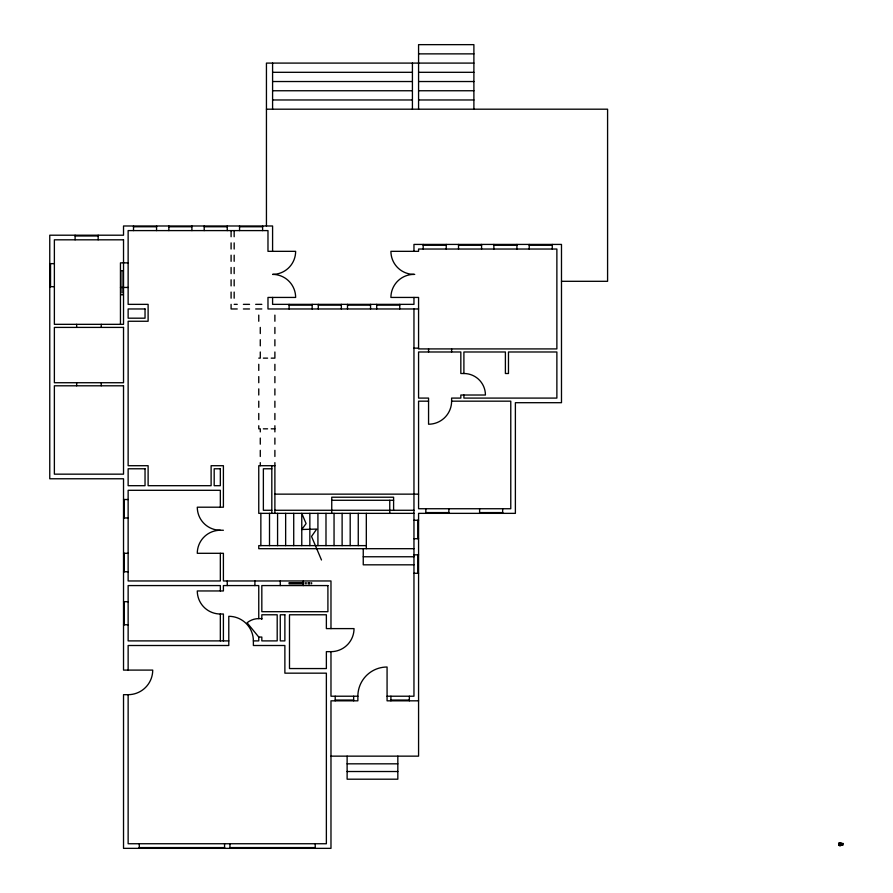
<?xml version="1.0" encoding="UTF-8"?>
<svg xmlns="http://www.w3.org/2000/svg" width="893" height="893" viewBox="0 0 893 893"><rect width="100%" height="100%" fill="white"/><g stroke="black" fill="none" stroke-linecap="round" stroke-linejoin="round"><path stroke-width="1.34" d="M841.206 844.811L841.128 843.472A1.339 1.339 0 0 0 839.007 843.293L838.873 844.923A1.339 1.339 0 0 0 841.005 845.102L838.84 844.845M841.373 844.901L841.295 843.36A1.54 1.54 0 0 0 838.639 843.494L838.717 845.035A1.54 1.54 0 0 0 841.373 844.901L843.238 844.845L841.463 844.655M418.571 53.87L473.893 53.87M473.893 63.09L266.438 63.09L266.438 225.985M272.588 72.311L412.421 72.311M418.571 72.311L473.893 72.311M272.588 81.531L412.421 81.531M418.571 81.531L473.893 81.531M272.588 90.751L412.421 90.751M418.571 90.751L473.893 90.751M272.588 99.971L412.421 99.971M418.571 99.971L473.893 99.971M266.438 109.192L607.586 109.192L607.586 281.306L561.485 281.306M133.515 226.755L156.565 226.755M168.855 226.755L191.906 226.755M204.196 226.755L227.246 226.755M239.547 226.755L262.598 226.755M75.112 235.975L98.163 235.975M423.182 245.195L446.232 245.195M458.522 245.195L481.573 245.195M493.874 245.195L516.924 245.195M529.214 245.195L552.265 245.195M128.134 262.866L120.455 262.866L120.455 324.326M49.762 263.636L54.373 263.636M413.961 274.385A23.051 23.051 0 0 1 390.911 251.335L418.571 251.335L418.571 249.035L556.875 249.035L556.875 348.917L418.571 348.917L418.571 297.436L390.911 297.436A23.051 23.051 0 0 1 413.961 274.385L414.732 274.385M49.762 286.686L54.373 286.686M120.455 287.446L128.134 287.446M234.167 304.357L237.237 304.357M243.387 304.357L249.538 304.357M255.677 304.357L261.828 304.357M289.109 305.127L312.159 305.127M318.299 305.127L341.349 305.127M347.5 305.127L370.55 305.127M376.701 305.127L399.751 305.127M237.237 308.967L231.097 308.967L231.097 304.357M243.387 308.967L249.538 308.967M255.677 308.967L261.828 308.967M418.571 308.967L267.978 308.967L267.978 297.436L295.639 297.436A23.051 23.051 0 0 0 272.588 274.385A23.051 23.051 0 0 0 295.639 251.335L267.978 251.335L267.978 230.595L128.134 230.595L128.134 304.357L148.115 304.357L148.115 321.257L128.134 321.257L128.134 465.711L148.115 465.711L148.115 485.692L211.116 485.692L211.116 465.711L223.406 465.711L223.406 507.202L197.286 507.202A23.051 23.051 0 0 0 220.337 530.252L223.406 530.252M413.961 348.147L418.571 348.147M258.758 358.138L260.287 358.138L260.287 351.987M263.368 358.138L267.587 358.138M271.215 358.138L274.888 358.138L274.888 351.987M451.612 401.169L451.612 398.088L460.833 398.088L460.833 395.019L485.424 395.019A21.51 21.51 0 0 0 463.902 373.508L460.833 373.508L460.833 351.987L418.571 351.987L418.571 398.088L428.562 398.088L428.562 424.22A23.051 23.051 0 0 0 451.612 401.169L510.774 401.169L510.774 508.742L418.571 508.742L418.571 401.169L428.562 401.169M263.368 428.83L267.587 428.83M271.215 428.83L274.888 428.83M274.888 465.711L258.758 465.711L258.758 513.352L413.961 513.352M271.818 468.78L263.368 468.78L263.368 510.271L271.818 510.271M274.888 494.142L418.571 494.142M123.524 499.522L128.134 499.522M331.749 500.281L393.601 500.281M274.888 510.271L413.961 510.271M425.827 512.582L448.878 512.582M479.608 512.582L502.659 512.582M123.524 517.962L128.134 517.962M413.961 520.262L418.571 520.262M413.961 538.702L418.571 538.702M366.32 545.623L258.758 545.623L258.758 548.693L413.961 548.693M123.524 553.303L128.134 553.303M413.961 554.843L418.571 554.843M363.25 556.763L413.961 556.763M413.961 564.822L363.25 564.822L363.25 548.693M123.524 571.743L128.134 571.743M413.961 573.284L418.571 573.284M303.944 582.694L289.086 582.694L289.086 583.843L303.944 583.843M305.652 582.694L306.243 582.694M308.04 582.694L308.811 582.694M309.335 582.694L310.005 582.694M311.624 582.694L311.624 583.843M305.652 583.843L306.243 583.843M308.04 583.843L308.811 583.843M309.335 583.843L310.005 583.843M123.524 601.703L128.134 601.703M128.134 670.096L128.134 645.505L228.787 645.505L228.787 616.304A24.591 24.591 0 0 1 253.378 640.895L258.758 640.895L258.758 637.055L247.071 622.778A18.44 18.44 0 0 1 258.758 618.615L258.758 585.574L223.406 585.574L223.406 590.954L197.286 590.954A23.051 23.051 0 0 0 220.337 614.004L223.406 614.004L223.406 640.895M258.758 618.615L261.828 618.615M123.524 624.754L128.134 624.754M258.758 637.055L261.828 637.055L261.828 640.895L277.198 640.895L277.198 614.775L261.828 614.775L261.828 619.385M228.787 640.895L128.134 640.895L128.134 585.574L220.337 585.574L220.337 590.954M330.979 651.656L326.369 651.656L326.369 668.556L289.488 668.556L289.488 614.775L326.369 614.775L326.369 628.605L354.03 628.605A23.051 23.051 0 0 1 330.979 651.656L330.979 696.216L357.87 696.216A29.201 29.201 0 0 1 387.071 667.015L387.071 700.826L418.571 700.826M272.588 251.335L272.588 225.985L123.524 225.985L123.524 235.205L49.762 235.205L49.762 478.771L123.524 478.771L123.524 670.096L152.725 670.096A24.591 24.591 0 0 1 128.134 694.676L123.524 694.676L123.524 848.35L330.979 848.35L330.979 700.826L357.87 700.826L357.87 696.216M387.071 696.216L413.961 696.216L413.961 308.967M335.21 700.056L353.65 700.056M390.911 700.056L409.351 700.056M330.979 756.148L418.571 756.148L418.571 513.352L515.384 513.352L515.384 402.698L561.485 402.698L561.485 244.425L413.961 244.425L413.961 251.335M347.12 763.828L397.831 763.828M347.12 771.519L397.831 771.519M838.862 843.505L841.15 843.505M841.362 843.505L843.238 843.505L841.452 843.695M838.773 843.695L841.239 843.695M838.75 844.655L841.251 844.655M139.275 847.58L224.567 847.58M229.936 847.58L315.229 847.58M321.48 559.989L311.523 536.436L316.714 529.08L301.778 529.493L306.098 523.588L301.767 513.352L301.778 545.623M552.265 244.425L552.265 249.035M529.214 244.425L529.214 249.035M516.924 244.425L516.924 249.035M502.659 508.742L502.659 513.352M493.874 244.425L493.874 249.035M481.573 244.425L481.573 249.035M479.608 508.742L479.608 513.352M473.893 109.192L473.893 44.65L418.571 44.65L418.571 109.192M463.902 373.508L463.902 351.987L505.393 351.987L505.393 373.508L508.474 373.508L508.474 351.987L556.875 351.987L556.875 398.088L463.902 398.088L463.902 395.019M458.522 244.425L458.522 249.035M451.612 348.917L451.612 351.987M448.878 508.742L448.878 513.352M446.232 244.425L446.232 249.035M428.562 348.917L428.562 351.987M425.827 508.742L425.827 513.352M423.182 244.425L423.182 249.035M417.801 520.262L417.801 538.702M417.801 554.843L417.801 573.284M413.961 297.436L413.961 304.357L272.588 304.357L272.588 297.436M412.421 63.09L412.421 109.192M409.351 696.216L409.351 700.826M399.751 304.357L399.751 308.967M397.831 756.148L397.831 779.198L347.12 779.198L347.12 756.148M393.601 510.271L393.601 497.211L331.749 497.211L331.749 513.352M390.911 696.216L390.911 700.826M389.761 500.281L389.761 513.352M376.701 304.357L376.701 308.967M370.55 304.357L370.55 308.967M366.32 513.352L366.32 548.693M358.26 513.352L358.26 545.623M353.65 696.216L353.65 700.826M350.19 513.352L350.19 545.623M347.5 304.357L347.5 308.967M342.119 513.352L342.119 545.623M341.349 304.357L341.349 308.967M335.21 696.216L335.21 700.826M334.049 513.352L334.049 545.623M330.979 628.605L330.979 580.963L223.406 580.963L223.406 553.303L197.286 553.303A23.051 23.051 0 0 1 220.337 530.252M325.99 513.352L325.99 545.623M318.299 304.357L318.299 308.967M317.919 513.352L317.919 545.623M315.229 843.74L315.229 848.35M312.159 304.357L312.159 308.967M309.849 513.352L309.849 545.623M303.319 580.963L303.319 585.574M293.719 513.352L293.719 545.623M289.109 304.357L289.109 308.967M285.648 513.352L285.648 545.623M280.268 580.963L280.268 585.574M277.578 513.352L277.578 545.623M274.888 315.106L274.888 321.257M274.888 327.407L274.888 333.547M274.888 339.697L274.888 345.848M274.888 364.288L274.888 370.428M274.888 376.578L274.888 382.729M274.888 388.868L274.888 395.019M274.888 401.169L274.888 407.308M274.888 413.459L274.888 419.61M274.888 425.749L274.888 431.899M274.888 438.05L274.888 444.189M274.888 450.34L274.888 456.49M274.888 462.641L274.888 513.352M272.588 63.09L272.588 109.192M271.818 465.711L271.818 513.352M269.507 513.352L269.507 545.623M262.598 225.985L262.598 230.595M260.856 513.352L260.856 545.623M260.287 327.407L260.287 333.547M260.287 339.697L260.287 345.848M260.287 431.899L260.287 428.83L258.758 428.83L258.758 425.749M260.287 438.05L260.287 444.189M260.287 450.34L260.287 456.49M260.287 462.641L260.287 465.711M258.758 315.106L258.758 321.257M258.758 364.288L258.758 370.428M258.758 376.578L258.758 382.729M258.758 388.868L258.758 395.019M258.758 401.169L258.758 407.308M258.758 413.459L258.758 419.61M254.907 580.963L254.907 585.574M253.378 640.895L253.378 645.505L284.878 645.505L284.878 673.166L326.369 673.166L326.369 843.74L128.134 843.74L128.134 694.676M239.547 225.985L239.547 230.595M234.167 230.595L234.167 236.734M234.167 242.885L234.167 249.035M234.167 255.175L234.167 261.325M234.167 267.476L234.167 273.615M234.167 279.766L234.167 285.916M234.167 292.056L234.167 298.206M231.097 230.595L231.097 236.734M231.097 242.885L231.097 249.035M231.097 255.175L231.097 261.325M231.097 267.476L231.097 273.615M231.097 279.766L231.097 285.916M231.097 292.056L231.097 298.206M229.936 843.74L229.936 848.35M227.246 225.985L227.246 230.595M227.246 580.963L227.246 585.574M224.567 843.74L224.567 848.35M220.337 507.202L220.337 490.302L128.134 490.302L128.134 580.963L220.337 580.963L220.337 553.303M220.337 614.004L220.337 640.895M204.196 225.985L204.196 230.595M191.906 225.985L191.906 230.595M168.855 225.985L168.855 230.595M156.565 225.985L156.565 230.595M139.275 843.74L139.275 848.35M133.515 225.985L133.515 230.595M124.294 499.522L124.294 517.962M124.294 553.303L124.294 571.743M124.294 601.703L124.294 624.754M123.134 287.446L123.134 270.702L120.834 270.702L120.834 287.446M123.134 287.97L123.134 288.64M123.134 289.22L123.134 289.79M123.134 290.359L123.134 290.939M123.134 291.498L123.134 292.067M123.134 292.536L123.134 293.138M123.134 294.768L120.834 294.768M120.834 287.97L120.834 288.64M120.834 289.22L120.834 289.79M120.834 290.359L120.834 290.939M120.834 291.498L120.834 292.067M120.834 292.536L120.834 293.138M101.244 324.326L101.244 327.407M101.244 382.729L101.244 385.798M98.163 235.205L98.163 239.815M76.653 324.326L76.653 327.407M76.653 382.729L76.653 385.798M75.112 235.205L75.112 239.815M50.533 263.636L50.533 286.686M123.524 239.815L54.373 239.815L54.373 324.326L123.524 324.326L123.524 239.815M145.034 308.967L128.134 308.967L128.134 318.187L145.034 318.187L145.034 308.967M123.524 327.407L54.373 327.407L54.373 382.729L123.524 382.729L123.524 327.407M123.524 385.798L54.373 385.798L54.373 474.161L123.524 474.161L123.524 385.798M145.034 468.78L128.134 468.78L128.134 485.692L145.034 485.692L145.034 468.78M220.337 468.78L214.186 468.78L214.186 485.692L220.337 485.692L220.337 468.78M327.91 585.574L261.828 585.574L261.828 611.694L327.91 611.694L327.91 585.574M284.878 614.775L280.268 614.775L280.268 640.895L284.878 640.895L284.878 614.775"/></g></svg>
